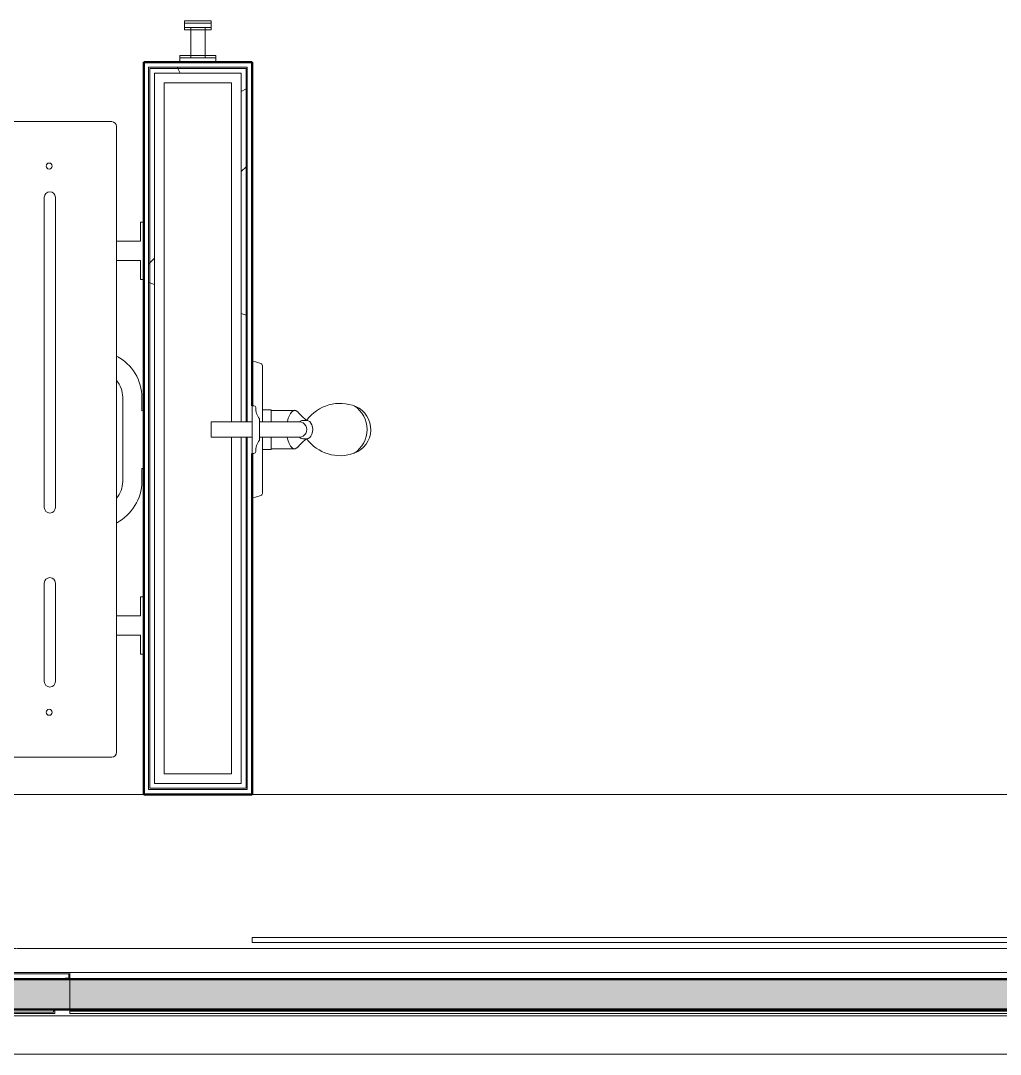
# Model space of a CAD drawing. Header units: inches. Extents: x 23906 to 26716, y -23130 to -20467.
# Drawn here: x 25337.8 to 25388.7, y -22800.8 to -22747.1 of the extents above; entities that cross this region are included whole.
import ezdxf

# ---------------------------------------------------------------- set-up
doc = ezdxf.new("R2010")
doc.units = ezdxf.units.IN
doc.header["$MEASUREMENT"] = 0
doc.linetypes.add('Grid Line 1_2_', pattern=[0.875, 0.5, -0.125, 0.125, -0.125])
for name, color, linetype, lineweight in [('A-GENM', 13, 'Continuous', 9), ('A-GLAZ-CWMG', 51, 'Continuous', 9), ('A-WALL', 113, 'Continuous', 13), ('A-WALL-PATT', 111, 'Continuous', 50), ('I-WALL', 2, 'Continuous', 13), ('L-SITE-WALL', 31, 'Continuous', 13), ('P-SANR-FIXT', 6, 'Continuous', 9), ('Q-SPCQ', 91, 'Continuous', 9), ('S-BEAM', 12, 'Continuous', 9), ('S-GRID', 1, 'Continuous', 9)]:
    doc.layers.add(name, color=color, linetype=linetype, lineweight=lineweight)
pattern_1 = [(296.565, (14.4, 8.64), (0.000499, 57.600217), [6.44, -122.358]), (33.69, (17.28, 2.88), (0.000345, 57.60007), [10.384, -197.296]), (33.69, (74.88, 2.88), (0.000345, 57.60007), [10.384, -197.296]), (33.69, (132.48, 2.88), (0.000345, 57.60007), [10.384, -197.296]), (116.565, (25.92, 8.64), (-0.000396, 57.59977), [6.44, -122.358]), (213.69, (23.04, 14.4), (0.000345, 57.60007), [10.384, -197.296]), (213.69, (80.64, 14.4), (0.000345, 57.60007), [10.384, -197.296]), (213.69, (138.24, 14.4), (0.000345, 57.60007), [10.384, -197.296]), (26.565, (37.44, 8.64), (0.0005, 57.60022), [12.88, -115.918]), (26.565, (95.04, 8.64), (0.0005, 57.60022), [12.88, -115.918]), (270, (48.96, 14.4), (57.6, 4e-15), [5.76, -51.84]), (225, (48.96, 8.64), (-4e-15, 57.599504), [8.146, -73.313]), (135, (43.2, 2.88), (4e-15, 57.599504), [8.146, -73.313]), (288.435, (25.92, 25.92), (0.000265, 57.599939), [9.107, -173.04]), (18.435, (28.8, 17.28), (0.000265, 57.59994), [9.107, -173.04]), (18.435, (86.4, 17.28), (0.000265, 57.59994), [9.107, -173.04]), (18.435, (144, 17.28), (0.000265, 57.59994), [9.107, -173.04]), (135, (37.44, 20.16), (4e-15, 57.599504), [8.146, -73.313]), (180, (31.68, 25.92), (-7e-15, -57.6), [5.76, -51.84]), (251.565, (11.52, 40.32), (-0.000265, 57.599939), [9.107, -173.04]), (315, (8.64, 31.68), (-4e-15, 57.599504), [8.146, -73.313]), (71.565, (14.4, 25.92), (-0.000265, 57.599939), [9.107, -173.04]), (135, (17.28, 34.56), (4e-15, 57.599504), [8.146, -73.313]), (225, (34.56, 40.32), (-4e-15, 57.599504), [8.146, -73.313]), (123.69, (28.8, 34.56), (0.000345, 57.600068), [10.384, -197.296]), (123.69, (86.4, 34.56), (0.000345, 57.600068), [10.384, -197.296]), (26.565, (23.04, 43.2), (0.0005, 57.60022), [6.44, -122.358]), (26.565, (80.64, 43.2), (0.0005, 57.60022), [6.44, -122.358]), (315, (28.8, 46.08), (-4e-15, 57.599504), [8.146, -73.313]), (213.69, (54.72, 54.72), (0.000345, 57.60007), [10.384, -197.296]), (213.69, (112.32, 54.72), (0.000345, 57.60007), [10.384, -197.296]), (213.69, (169.92, 54.72), (0.000345, 57.60007), [10.384, -197.296]), (296.565, (46.08, 48.96), (0.000499, 57.600217), [6.44, -122.358]), (45, (48.96, 43.2), (4e-15, 57.599504), [8.146, -73.313]), (90, (54.72, 48.96), (-57.6, 4e-15), [5.76, -51.84]), (213.69, (28.8, 57.6), (0.000345, 57.60007), [10.384, -197.296]), (213.69, (86.4, 57.6), (0.000345, 57.60007), [10.384, -197.296]), (213.69, (144, 57.6), (0.000345, 57.60007), [10.384, -197.296]), (315, (20.16, 51.84), (-4e-15, 57.599504), [4.073, -77.386]), (26.565, (23.04, 48.96), (0.0005, 57.60022), [6.44, -122.358]), (26.565, (80.64, 48.96), (0.0005, 57.60022), [6.44, -122.358]), (90, (28.8, 51.84), (-57.6, 4e-15), [5.76, -51.84]), (333.435, (5.76, 54.72), (-0.0005, 57.60022), [6.44, -122.358]), (333.435, (63.36, 54.72), (-0.0005, 57.60022), [6.44, -122.358]), (243.435, (11.52, 51.84), (0.000396, 57.59977), [6.44, -122.358]), (161.565, (8.64, 46.08), (-0.000265, 57.59994), [9.107, -173.04]), (161.565, (66.24, 46.08), (-0.000265, 57.59994), [9.107, -173.04]), (161.565, (123.84, 46.08), (-0.000265, 57.59994), [9.107, -173.04]), (45, (0, 48.96), (4e-15, 57.599504), [8.146, -73.313]), (26.565, (2.88, 0), (0.0005, 57.60022), [6.44, -122.358]), (26.565, (60.48, 0), (0.0005, 57.60022), [6.44, -122.358]), (116.565, (8.64, 2.88), (-0.000396, 57.59977), [6.44, -122.358]), (206.565, (5.76, 8.64), (0.0005, 57.60022), [6.44, -122.358]), (206.565, (63.36, 8.64), (0.0005, 57.60022), [6.44, -122.358]), (296.565, (0, 5.76), (0.000499, 57.600217), [6.44, -122.358]), (14.036, (43.2, 25.92), (0.000245, 57.59979), [11.875, -225.616]), (14.036, (100.8, 25.92), (0.000245, 57.59979), [11.875, -225.616]), (14.036, (158.4, 25.92), (0.000245, 57.59979), [11.875, -225.616]), (14.036, (216, 25.92), (0.000245, 57.59979), [11.875, -225.616]), (135, (54.72, 28.8), (4e-15, 57.599504), [8.146, -73.313]), (198.435, (48.96, 34.56), (0.000265, 57.59994), [9.107, -173.04]), (198.435, (106.56, 34.56), (0.000265, 57.59994), [9.107, -173.04]), (198.435, (164.16, 34.56), (0.000265, 57.59994), [9.107, -173.04]), (296.565, (40.32, 31.68), (0.000499, 57.600217), [6.44, -122.358]), (333.435, (2.88, 17.28), (-0.0005, 57.60022), [6.44, -122.358]), (333.435, (60.48, 17.28), (-0.0005, 57.60022), [6.44, -122.358]), (45, (8.64, 14.4), (4e-15, 57.599504), [4.073, -77.386]), (116.565, (11.52, 17.28), (-0.000396, 57.59977), [6.44, -122.358]), (225, (8.64, 23.04), (-4e-15, 57.599504), [8.146, -73.313])]

# ---------------------------------------------------------------- blocks, each defined once
blk = doc.blocks.new('Shower_Seat-Retractable-Frost_Products_LTD_-Handicap-_975L_M_ - Steel-Stainless-110062-Enlarged First Floor Plan _East_')
at = {"layer": 'Q-SPCQ', "color": 50, "lineweight": 20}
for p, q in [((25342.541, -22752.371), (25329.393, -22752.371)), ((25342.791, -22758.579), (25342.791, -22752.62)), ((25328.396, -22753.369), (25328.396, -22771.425)), ((25330.981, -22756.3), (25330.981, -22772.407)), ((25331.558, -22772.407), (25331.558, -22756.3)), ((25335.007, -22756.3), (25335.007, -22772.407)), ((25335.585, -22772.407), (25335.585, -22756.3)), ((25339.034, -22756.3), (25339.034, -22772.407)), ((25339.612, -22772.407), (25339.612, -22756.3)), ((25344.203, -22757.585), (25344.025, -22757.585)), ((25344.025, -22757.585), (25344.025, -22758.579)), ((25342.791, -22758.579), (25342.791, -22759.579)), ((25344.025, -22758.579), (25342.791, -22758.579)), ((25342.791, -22759.579), (25344.025, -22759.579)), ((25342.791, -22764.556), (25342.791, -22759.579)), ((25344.025, -22759.579), (25344.025, -22760.571)), ((25344.025, -22760.571), (25344.203, -22760.571)), ((25342.791, -22764.487), (25342.791, -22773.202)), ((25343.107, -22771.055), (25343.107, -22766.683)), ((25344.108, -22767.387), (25344.108, -22766.712)), ((25344.197, -22767.379), (25344.108, -22767.387)), ((25344.197, -22770.379), (25344.197, -22767.379)), ((25344.107, -22770.379), (25344.197, -22770.379)), ((25344.107, -22771.055), (25344.107, -22770.379)), ((25327.806, -22772.014), (25322.951, -22772.014)), ((25321.953, -22773.012), (25321.953, -22782.74)), ((25342.791, -22778.036), (25342.791, -22773.202)), ((25324.09, -22776.335), (25324.09, -22781.442)), ((25324.667, -22781.442), (25324.667, -22776.335)), ((25327.535, -22781.442), (25327.535, -22776.335)), ((25328.113, -22776.335), (25328.113, -22781.442)), ((25330.981, -22776.335), (25330.981, -22776.385)), ((25330.981, -22776.335), (25330.981, -22781.442)), ((25331.558, -22781.442), (25331.558, -22776.335)), ((25335.007, -22776.335), (25335.007, -22781.442)), ((25335.585, -22781.442), (25335.585, -22776.335)), ((25339.034, -22776.335), (25339.034, -22781.442)), ((25339.612, -22781.442), (25339.612, -22776.335)), ((25331.558, -22777.217), (25331.558, -22781.442)), ((25344.025, -22777.043), (25344.025, -22778.036)), ((25344.203, -22777.043), (25344.025, -22777.043)), ((25330.981, -22781.442), (25330.981, -22777.487)), ((25342.791, -22778.036), (25342.791, -22779.036)), ((25344.025, -22778.036), (25342.791, -22778.036)), ((25342.791, -22779.036), (25344.025, -22779.036)), ((25342.791, -22785.122), (25342.791, -22779.036)), ((25344.025, -22779.036), (25344.025, -22780.029)), ((25344.025, -22780.029), (25344.203, -22780.029)), ((25321.953, -22783.985), (25321.953, -22784.373)), ((25322.951, -22785.371), (25324.703, -22785.371)), ((25327.703, -22785.371), (25342.541, -22785.371))]:
    blk.add_line(p, q, dxfattribs=at)
for centre, radius, start, end in [((25329.393, -22753.369), 0.998, 90, 180), ((25342.541, -22752.62), 0.249, 0, 90), ((25331.234, -22754.676), 0.157, 90, 270), ((25331.234, -22754.676), 0.157, 270, 90), ((25339.288, -22754.676), 0.157, 90, 270), ((25339.288, -22754.676), 0.157, 270, 90), ((25331.269, -22756.3), 0.289, 0, 180), ((25335.296, -22756.3), 0.289, 0, 180), ((25339.323, -22756.3), 0.289, 0, 180), ((25341.685, -22766.712), 2.424, 0, 62.8489), ((25341.818, -22766.399), 2.092, 57.8406, 62.2117), ((25341.754, -22766.683), 1.353, 0, 40), ((25327.806, -22771.425), 0.589, 270, 0), ((25341.656, -22771.026), 1.452, 321.4199, 358.8453), ((25341.638, -22771.018), 2.469, 297.8217, 359.1458), ((25322.951, -22773.012), 0.998, 90, 180), ((25331.268, -22772.407), 0.288, 180, 0), ((25335.296, -22772.407), 0.288, 180, 0), ((25339.323, -22772.407), 0.289, 180, 0), ((25341.921, -22771.671), 1.773, 299.5044, 304.7548), ((25324.379, -22776.335), 0.289, 0, 180), ((25327.824, -22776.335), 0.289, 0, 180), ((25331.269, -22776.335), 0.289, 40.7863, 180), ((25331.269, -22776.335), 0.289, 0, 180), ((25335.296, -22776.335), 0.289, 0, 180), ((25339.323, -22776.335), 0.289, 0, 180), ((25324.379, -22781.442), 0.289, 180, 0), ((25327.824, -22781.442), 0.289, 180, 0), ((25331.269, -22781.442), 0.289, 180, 0), ((25331.269, -22781.442), 0.289, 180, 0), ((25335.296, -22781.442), 0.289, 180, 0), ((25339.323, -22781.442), 0.289, 180, 0), ((25331.234, -22783.04), 0.157, 90, 270), ((25331.234, -22783.04), 0.157, 270, 90), ((25339.288, -22783.04), 0.157, 90, 270), ((25339.288, -22783.04), 0.157, 270, 90), ((25322.951, -22784.373), 0.998, 180, 270), ((25342.541, -22785.122), 0.249, 270, 0)]:
    blk.add_arc(centre, radius, start, end, dxfattribs=at)
blk = doc.blocks.new('Robe_hook_5552 - Robe_hook_5552-134757-Enlarged First Floor Plan _East_')
at = {"layer": 'A-GENM', "color": 7}
for p, q in [((-0.937, 0), (-0.937, -0.35)), ((-0.937, -0.35), (0.938, -0.35)), ((-0.375, -1.813), (-0.375, -0.35)), ((0.375, -1.813), (0.375, -0.35)), ((0.938, -0.35), (0.938, 0)), ((-0.688, -2.163), (-0.688, -1.813)), ((-0.688, -1.813), (0.688, -1.813)), ((0.688, -1.813), (0.688, -2.163)), ((0.688, -2.163), (-0.688, -2.163))]:
    blk.add_line(p, q, dxfattribs=at)
blk = doc.blocks.new('Plate - 1_2X6-187692-Enlarged First Floor Plan _East_')
at = {"layer": 'S-BEAM', "color": 7}
for p, q in [((-75.125, -0.125), (-75.125, 0.125)), ((76.125, 0.125), (-75.125, 0.125)), ((-75.125, -0.125), (76.125, -0.125))]:
    blk.add_line(p, q, dxfattribs=at)
blk = doc.blocks.new('Shower-Unit-Zurn-Z7301-SS-MT-DV2P-HW - Z7301-SS-MT-DV2P-HW-V46-Enlarged First Floor Plan _East_')
at = {"layer": 'P-SANR-FIXT', "color": 7}
for p, q in [((0.4, 2.125), (-0.4, 2.125)), ((-0.4, 2.125), (-0.4, 0)), ((0.4, 0), (0.4, 2.125)), ((-0.4, 0), (-1.238, 0)), ((-1.238, 0), (-1.238, -0.096)), ((-0.4, 0), (0.4, 0)), ((1.238, 0), (0.4, 0)), ((1.238, -0.096), (1.238, 0)), ((-3.562, 0), (-3.434, -0.449)), ((-0.55, -0.38), (-0.4, -0.38)), ((-0.4, -0.38), (-0.4, -2.464)), ((-0.4, -0.38), (0.4, -0.38)), ((0.4, -2.464), (0.4, -0.38)), ((0.4, -0.38), (0.55, -0.38)), ((3.434, -0.449), (3.563, 0)), ((-3.313, -0.54), (-1.029, -0.54)), ((-1.029, -0.54), (-0.4, -0.54)), ((-1.029, -0.54), (-1.029, -0.99)), ((-1.029, -0.99), (-0.995, -0.99)), ((-0.995, -0.99), (-0.4, -0.99)), ((-0.995, -0.99), (-0.995, -2.232)), ((0.4, -0.54), (1.029, -0.54)), ((0.4, -0.99), (0.995, -0.99)), ((0.995, -2.232), (0.995, -0.99)), ((0.995, -0.99), (1.029, -0.99)), ((1.029, -0.99), (1.029, -0.54)), ((1.029, -0.54), (3.313, -0.54)), ((-0.476, -2.643), (-0.476, -2.836)), ((0.476, -2.836), (0.476, -2.643))]:
    blk.add_line(p, q, dxfattribs=at)
for centre, radius, start, end in [((-3.313, -0.415), 0.125, 196, 270), ((-1.144, -0.096), 0.0945, 180, 270), ((-1.144, -1.213), 1.023, 54.522, 90), ((1.144, -1.213), 1.023, 90, 125.478), ((1.144, -0.096), 0.0945, 270, 360), ((3.313, -0.415), 0.125, 270, 344), ((-0.625, -2.115), 0.388, 197.5027, 230.4973), ((-2.256, -4.093), 2.175, 35.18, 50.4973), ((2.256, -4.093), 2.175, 129.5027, 144.8141), ((0.625, -2.115), 0.388, 309.5027, 342.4973), ((0.793, -4.573), 2.151, 126.1534, 200.0175), ((-0.793, -4.573), 2.151, 337.8261, 53.8466), ((0.001, -4.862), 1.308, 200.0175, 336.4181), ((0, -4.514), 1.463, 212.9208, 327.0792)]:
    blk.add_arc(centre, radius, start, end, dxfattribs=at)
for centre, major_axis, ratio, start_param, end_param in [((-0.108, -2.147), (-1.109, 0.077), 0.351489, 2.831356, 4.247568), ((0, -2.464), (-0.4, 0), 0.941821, 0, 3.141593), ((0, -2.836), (-0.476, 0), 0.662364, 0, 3.141593)]:
    blk.add_ellipse(centre, major_axis=major_axis, ratio=ratio, start_param=start_param, end_param=end_param, dxfattribs=at)
blk.add_open_spline([(-0.422, -1.833), (-0.464, -1.842), (-0.571, -1.869), (-0.785, -1.949), (-0.96, -2.075), (-1.018, -2.222), (-0.979, -2.302), (-0.941, -2.34)], degree=3, knots=[0.0572746, 0.0572746, 0.0572746, 0.0572746, 0.1428571, 0.2857143, 0.5714286, 0.7857143, 1, 1, 1, 1], dxfattribs=at)
for points in [[(-0.4, -2.464), (-0.417, -2.482), (-0.444, -2.519), (-0.47, -2.58), (-0.476, -2.621), (-0.476, -2.643)], [(0.476, -2.643), (0.476, -2.621), (0.47, -2.58), (0.444, -2.519), (0.417, -2.482), (0.4, -2.464)]]:
    blk.add_open_spline(points, degree=3, dxfattribs=at)
blk = doc.blocks.new('Robe_hook_5552 - Robe_hook_5552-V50-Enlarged First Floor Plan _East_')
at = {"layer": 'A-GENM', "color": 7}
for p, q in [((-0.937, -0.125), (-0.937, -0.35)), ((-0.937, -0.35), (0.938, -0.35)), ((-0.375, -1.813), (-0.375, -0.35)), ((0.375, -1.813), (0.375, -0.35)), ((0.938, -0.35), (0.938, -0.125)), ((-0.688, -2.163), (-0.688, -1.813)), ((-0.688, -1.813), (0.688, -1.813)), ((0.688, -1.813), (0.688, -2.163)), ((0.688, -2.163), (-0.688, -2.163))]:
    blk.add_line(p, q, dxfattribs=at)
blk = doc.blocks.new('Locker Rooms and Restrooms_rvt-1-Enlarged First Floor Plan _East_')
at = {"layer": 'A-WALL-PATT', "lineweight": 9}
h = blk.add_hatch(dxfattribs=at)
h.set_pattern_fill('FP_20', style=0, pattern_type=2)
h.set_pattern_definition(pattern_1)
h.paths.add_polyline_path([(25344.515, -22787.053), (25349.515, -22787.053), (25349.515, -22786.99), (25344.515, -22786.99)], flags=0)
h.paths.add_polyline_path([(25344.515, -22749.604), (25349.515, -22749.604), (25349.515, -22749.541), (25344.515, -22749.541)], flags=0)
h.paths.add_polyline_path([(25344.453, -22787.053), (25344.515, -22786.99), (25344.515, -22749.604), (25344.453, -22749.541), (25344.453, -22782.185)], flags=0)
h = blk.add_hatch(dxfattribs=at)
h.set_pattern_fill('FP_20', style=0, pattern_type=2)
h.set_pattern_definition(pattern_1)
h.paths.add_polyline_path([(25344.515, -22786.99), (25349.265, -22786.99), (25349.265, -22786.74), (25344.765, -22786.74), (25344.765, -22749.854), (25349.265, -22749.854), (25349.265, -22749.604), (25344.515, -22749.604), (25344.515, -22782.185)], flags=0)
h = blk.add_hatch(dxfattribs=at)
h.set_pattern_fill('FP_20', style=0, pattern_type=2)
h.set_pattern_definition(pattern_1)
h.paths.add_polyline_path([(25349.265, -22786.99), (25349.515, -22786.99), (25349.515, -22768.759), (25349.265, -22768.759), (25349.265, -22786.74)], flags=0)
h.paths.add_polyline_path([(25349.265, -22767.959), (25349.515, -22767.959), (25349.515, -22749.604), (25349.265, -22749.604), (25349.265, -22762.819)], flags=0)
h = blk.add_hatch(dxfattribs=at)
h.set_pattern_fill('FP_20', style=0, pattern_type=2)
h.set_pattern_definition(pattern_1)
h.paths.add_polyline_path([(25349.578, -22787.053), (25349.547, -22768.759), (25349.515, -22768.759), (25349.515, -22786.99)], flags=0)
h.paths.add_polyline_path([(25349.515, -22767.959), (25349.578, -22767.959), (25349.578, -22749.541), (25349.515, -22749.604), (25349.515, -22762.819)], flags=0)
at = {"layer": 'A-WALL', "color": 10}
for p, q in [((25344.515, -22749.541), (25344.453, -22749.541)), ((25344.453, -22749.541), (25344.453, -22787.053)), ((25349.515, -22749.541), (25344.515, -22749.541)), ((25344.765, -22749.604), (25344.515, -22749.604)), ((25344.515, -22749.604), (25344.515, -22786.99)), ((25349.265, -22749.604), (25344.765, -22749.604)), ((25345.265, -22749.854), (25344.765, -22749.854)), ((25344.765, -22749.854), (25344.765, -22786.74)), ((25348.765, -22749.854), (25345.265, -22749.854)), ((25349.265, -22749.854), (25348.765, -22749.854)), ((25349.515, -22749.604), (25349.265, -22749.604)), ((25349.265, -22749.854), (25349.265, -22767.959)), ((25349.578, -22749.541), (25349.515, -22749.541)), ((25349.515, -22749.604), (25349.515, -22767.959)), ((25349.578, -22749.541), (25349.578, -22767.959)), ((25348.765, -22750.354), (25345.265, -22750.354)), ((25345.265, -22750.354), (25345.265, -22786.24)), ((25348.765, -22750.354), (25348.765, -22767.959)), ((25348.765, -22768.759), (25348.765, -22786.24)), ((25349.265, -22768.759), (25349.265, -22786.74)), ((25349.515, -22768.759), (25349.515, -22786.99)), ((25349.578, -22768.759), (25349.578, -22787.053)), ((25345.265, -22786.24), (25348.765, -22786.24)), ((25344.453, -22787.053), (25344.515, -22787.053)), ((25344.515, -22786.99), (25344.765, -22786.99)), ((25344.515, -22787.053), (25349.515, -22787.053)), ((25344.765, -22786.74), (25345.265, -22786.74)), ((25344.765, -22786.99), (25349.265, -22786.99)), ((25345.265, -22786.74), (25348.765, -22786.74)), ((25348.765, -22786.74), (25349.265, -22786.74)), ((25349.265, -22786.99), (25349.515, -22786.99)), ((25349.515, -22787.053), (25349.578, -22787.053))]:
    blk.add_line(p, q, dxfattribs=at)
at = {"layer": 'I-WALL', "color": 250, "lineweight": 50}
for p, q in [((25344.453, -22749.291), (25344.203, -22749.291)), ((25344.203, -22749.291), (25344.203, -22787.303)), ((25349.578, -22749.291), (25344.453, -22749.291)), ((25349.828, -22749.291), (25349.578, -22749.291)), ((25349.828, -22767.121), (25349.828, -22749.291)), ((25349.828, -22787.303), (25349.828, -22769.598)), ((25344.203, -22787.303), (25344.453, -22787.303)), ((25344.453, -22787.303), (25349.578, -22787.303)), ((25349.578, -22787.303), (25349.828, -22787.303))]:
    blk.add_line(p, q, dxfattribs=at)
at = {"color": 10, "lineweight": 13}
for name, p, rotation in [('Robe_hook_5552 - Robe_hook_5552-134757-Enlarged First Floor Plan _East_', (25347.015, -22749.291), 180), ('Robe_hook_5552 - Robe_hook_5552-V50-Enlarged First Floor Plan _East_', (25347.015, -22749.416), 180), ('Shower-Unit-Zurn-Z7301-SS-MT-DV2P-HW - Z7301-SS-MT-DV2P-HW-V46-Enlarged First Floor Plan _East_', (25349.828, -22768.359), 89.99999999999926)]:
    blk.add_blockref(name, p, dxfattribs=dict(at, rotation=rotation))
for name, p in [('Shower_Seat-Retractable-Frost_Products_LTD_-Handicap-_975L_M_ - Steel-Stainless-110062-Enlarged First Floor Plan _East_', (0, 0)), ('Plate - 1_2X6-187692-Enlarged First Floor Plan _East_', (25424.953, -22794.865))]:
    blk.add_blockref(name, p, dxfattribs=at)
blk = doc.blocks.new('Struct_Xcel_Sports Complex_rvt-1-Enlarged First Floor Plan _East_')
at = {"layer": 'L-SITE-WALL', "color": 10}
blk.add_line((25797.828, -22798.803), (25244.397, -22798.803), dxfattribs=at)
blk = doc.blocks.new('Rectangular Mullion - Profile_Polycarbonate_Lower-1272695-Enlarged First Floor Plan _East_')
at = {"layer": 'A-GLAZ-CWMG'}
for p, q in [((25340.367, -22796.552), (25501.078, -22796.552)), ((25340.367, -22798.48), (25340.367, -22796.906)), ((25340.367, -22796.906), (25501.078, -22796.906)), ((25340.367, -22798.553), (25340.367, -22798.48)), ((25340.367, -22798.678), (25340.367, -22798.553)), ((25340.367, -22798.553), (25669.268, -22798.553)), ((25340.367, -22798.678), (25669.268, -22798.678))]:
    blk.add_line(p, q, dxfattribs=at)
blk = doc.blocks.new('Rectangular Mullion - Profile_Polycarbonate_Upper and left-1184084-Enlarged First Floor Plan _East_')
at = {"layer": 'A-GLAZ-CWMG', "lineweight": 20}
for p, q in [((-3.622, 1.141125), (0, 1.141125)), ((-3.622, 0.787125), (-3.622, 1.141125)), ((-0.0625, 1.078625), (-3.5595, 1.078625)), ((-3.5595, 1.078625), (-3.5595, 0.849625)), ((-0.0625, -0.922375), (-0.0625, 1.078625)), ((0, 1.141125), (0, -0.984875)), ((-3.372, 0.787125), (-3.622, 0.787125)), ((-3.5595, 0.849625), (-3.372, 0.849625)), ((-3.372, 0.849625), (-3.372, 0.787125)), ((-2.834, -0.984875), (-2.834, -0.859875)), ((-2.834, -0.859875), (-2.7715, -0.859875)), ((0, -0.984875), (-2.834, -0.984875)), ((-2.7715, -0.859875), (-2.7715, -0.922375)), ((-2.7715, -0.922375), (-0.0625, -0.922375))]:
    blk.add_line(p, q, dxfattribs=at)
blk = doc.blocks.new('Girt_C - 8_D-1405500-Enlarged First Floor Plan _East_')
at = {"layer": 'S-BEAM'}
for p, q in [((25344.203, -22787.303), (25337.807, -22787.303)), ((25395.89, -22787.303), (25349.828, -22787.303)), ((25337.807, -22795.303), (25501.078, -22795.303))]:
    blk.add_line(p, q, dxfattribs=at)

msp = doc.modelspace()

# ---------------------------------------------------------------- hatches: boundary and pattern name
at = {"layer": 'A-WALL-PATT', "lineweight": 9, "transparency": 33554649}
msp.add_hatch(color=256, dxfattribs=at).paths.add_polyline_path([(25664.624, -22798.48), (25672.828, -22798.48), (25672.828, -22796.906), (25336.807, -22796.906), (25336.807, -22798.48), (25656.199, -22798.48)], flags=0)

# ---------------------------------------------------------------- linework, layer by layer
at = {"layer": 'A-WALL', "lineweight": 50}
for p, q in [((25672.828, -22796.906), (25336.807, -22796.906)), ((25336.807, -22798.48), (25672.828, -22798.48))]:
    msp.add_line(p, q, dxfattribs=at)
at = {"layer": 'L-SITE-WALL'}
for p, q in [((25244.397, -22798.803), (25797.828, -22798.803)), ((26286.89, -22800.803), (25244.404, -22800.803))]:
    msp.add_line(p, q, dxfattribs=at)
at = {"layer": 'S-GRID', "linetype": 'Grid Line 1_2_'}
for p, q in [((26427.342, -22787.303), (24012.518, -22787.303)), ((26535.934, -22787.303), (24110.382, -22787.303)), ((26379.342, -22795.303), (24060.518, -22795.303)), ((26487.934, -22795.303), (24198.022, -22795.303))]:
    msp.add_line(p, q, dxfattribs=at)

# ---------------------------------------------------------------- block references
at = {"lineweight": 5}
for name in ['Struct_Xcel_Sports Complex_rvt-1-Enlarged First Floor Plan _East_', 'Locker Rooms and Restrooms_rvt-1-Enlarged First Floor Plan _East_']:
    msp.add_blockref(name, (0, 0), dxfattribs=at)
at = {"layer": 'A-GLAZ-CWMG', "extrusion": (0, 0, -1)}
msp.add_blockref('Rectangular Mullion - Profile_Polycarbonate_Upper and left-1184084-Enlarged First Floor Plan _East_', (-25336.745, -22797.693), dxfattribs=at)
at = {"layer": 'A-GLAZ-CWMG'}
msp.add_blockref('Rectangular Mullion - Profile_Polycarbonate_Lower-1272695-Enlarged First Floor Plan _East_', (0, 0), dxfattribs=at)
at = {"layer": 'S-BEAM'}
msp.add_blockref('Girt_C - 8_D-1405500-Enlarged First Floor Plan _East_', (0, 0), dxfattribs=at)

doc.saveas('drawing.dxf')
